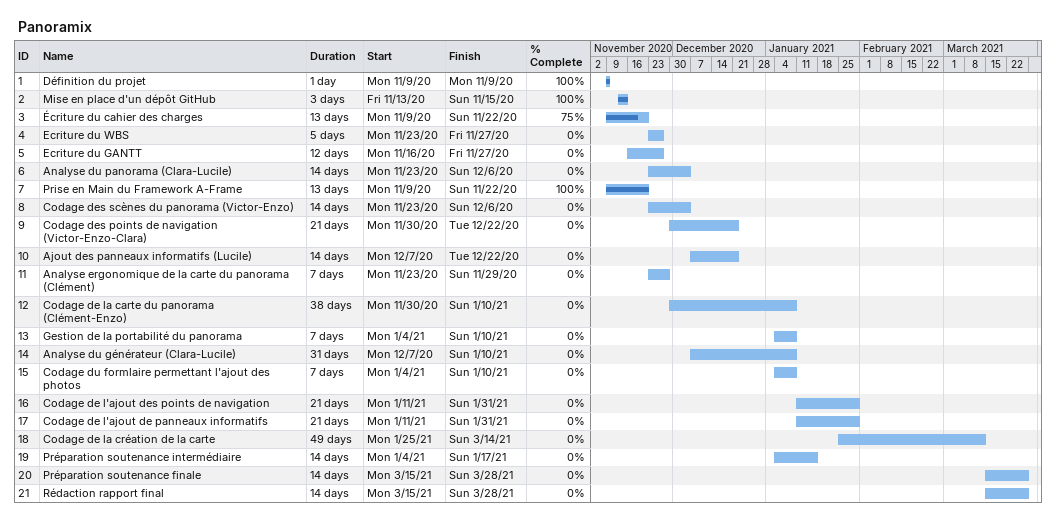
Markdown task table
Panoramix

| ID | Task | Duration | Start | Finish | % complete |
|---|---|---|---|---|---|
| 1 | Définition du projet | 1d | 2020-11-09 | 2020-11-09 | 100 |
| 2 | Mise en place d'un dépôt GitHub | 3d | 2020-11-13 | 2020-11-15 | 100 |
| 3 | Écriture du cahier des charges | 13d | 2020-11-09 | 2020-11-22 | 75 |
| 4 | Ecriture du WBS | 5d | 2020-11-23 | 2020-11-27 | 0 |
| 5 | Ecriture du GANTT | 12d | 2020-11-16 | 2020-11-27 | 0 |
| 6 | Analyse du panorama (Clara-Lucile) | 14d | 2020-11-23 | 2020-12-06 | 0 |
| 7 | Prise en Main du Framework A-Frame | 13d | 2020-11-09 | 2020-11-22 | 100 |
| 8 | Codage des scènes du panorama (Victor-Enzo) | 14d | 2020-11-23 | 2020-12-06 | 0 |
| 9 | Codage des points de navigation (Victor-Enzo-Clara) | 21d | 2020-11-30 | 2020-12-22 | 0 |
| 10 | Ajout des panneaux informatifs (Lucile) | 14d | 2020-12-07 | 2020-12-22 | 0 |
| 11 | Analyse ergonomique de la carte du panorama (Clément) | 7d | 2020-11-23 | 2020-11-29 | 0 |
| 12 | Codage de la carte du panorama (Clément-Enzo) | 38d | 2020-11-30 | 2021-01-10 | 0 |
| 13 | Gestion de la portabilité du panorama | 7d | 2021-01-04 | 2021-01-10 | 0 |
| 14 | Analyse du générateur (Clara-Lucile) | 31d | 2020-12-07 | 2021-01-10 | 0 |
| 15 | Codage du formlaire permettant l'ajout des photos | 7d | 2021-01-04 | 2021-01-10 | 0 |
| 16 | Codage de l'ajout des points de navigation | 21d | 2021-01-11 | 2021-01-31 | 0 |
| 17 | Codage de l'ajout de panneaux informatifs | 21d | 2021-01-11 | 2021-01-31 | 0 |
| 18 | Codage de la création de la carte | 49d | 2021-01-25 | 2021-03-14 | 0 |
| 19 | Préparation soutenance intermédiaire | 14d | 2021-01-04 | 2021-01-17 | 0 |
| 20 | Préparation soutenance finale | 14d | 2021-03-15 | 2021-03-28 | 0 |
| 21 | Rédaction rapport final | 14d | 2021-03-15 | 2021-03-28 | 0 |
